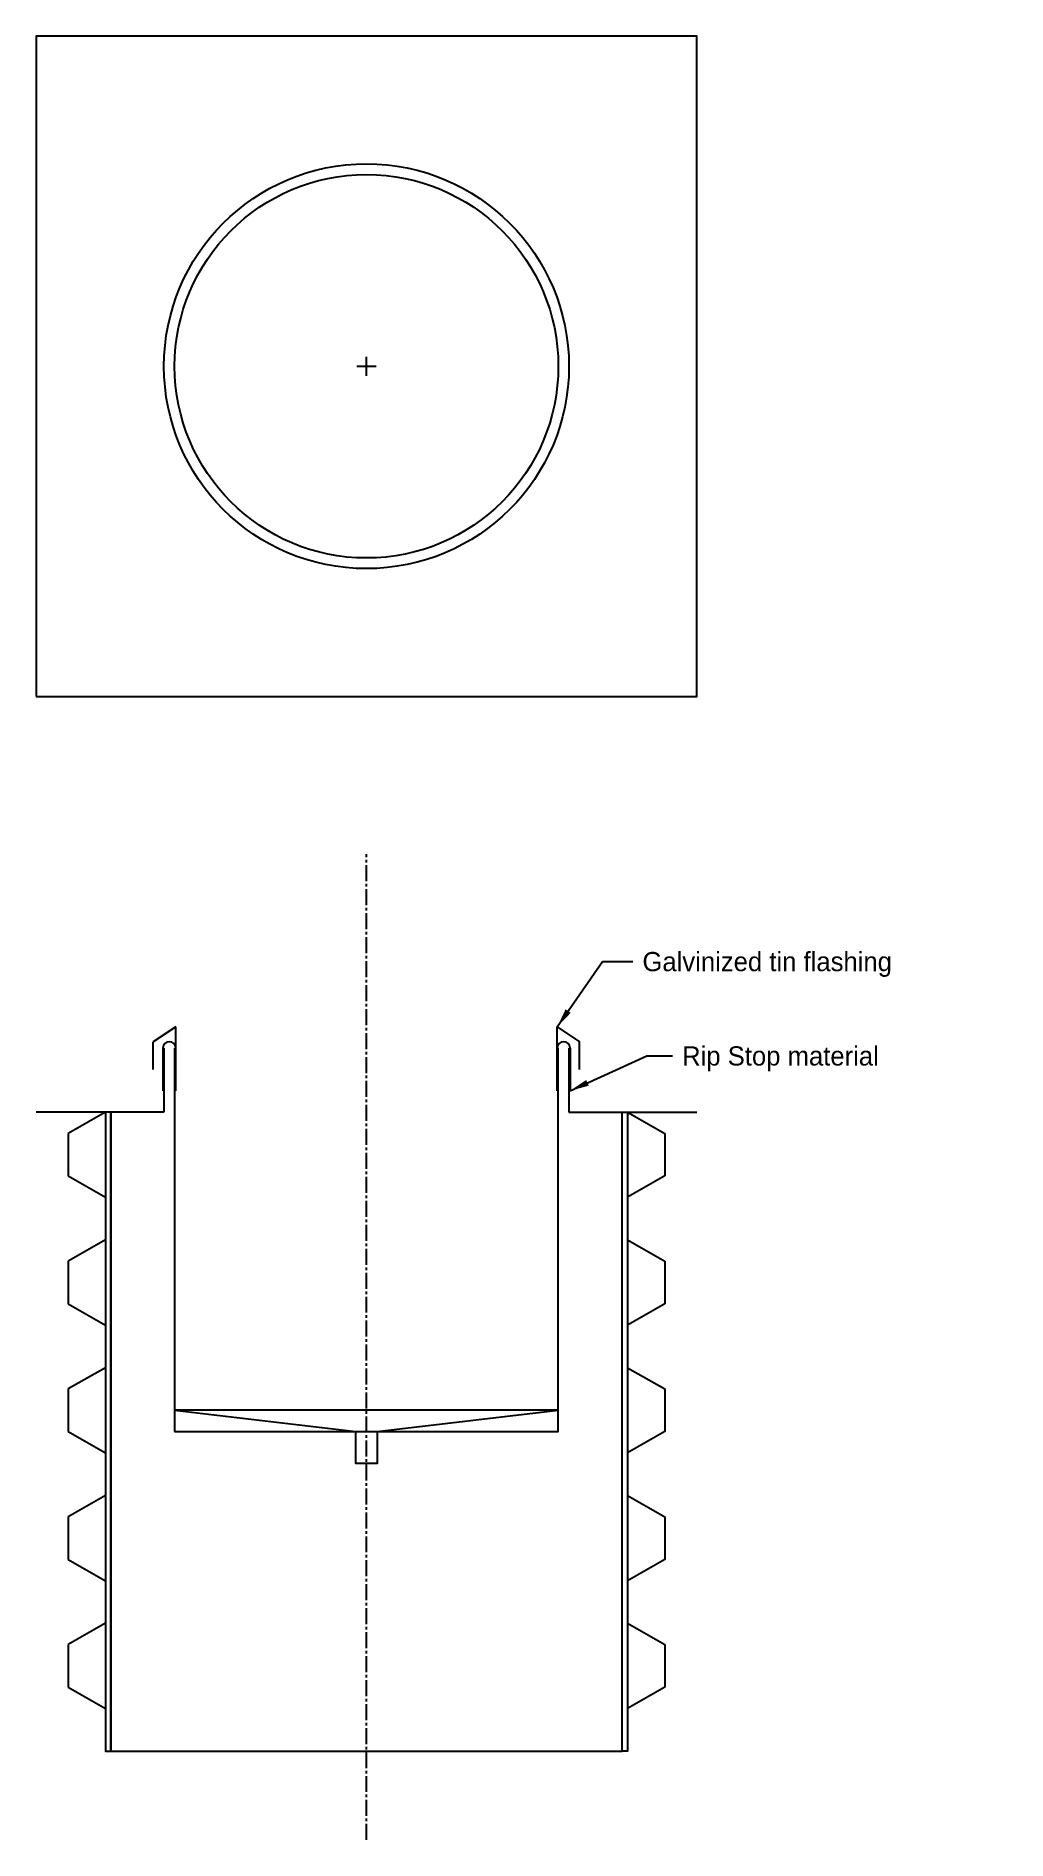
# Model space of a CAD drawing. Header units: inches. Extents: x 6.9 to 52.5, y -28.5 to 56.2.
import ezdxf

# ---------------------------------------------------------------- set-up
doc = ezdxf.new("R2010")
doc.units = ezdxf.units.IN
doc.header["$MEASUREMENT"] = 0
doc.linetypes.add('CENTER2', pattern=[1.125, 0.75, -0.125, 0.125, -0.125])
doc.layers.add('Dems', color=7, linetype='Continuous')
doc.dimstyles.get("Standard").update_dxf_attribs({"dimtxt": 0.18, "dimasz": 0.18, "dimexe": 0.18, "dimexo": 0.0625, "dimgap": 0.09, "dimtad": 0, "dimtih": 1, "dimtoh": 1, "dimdec": 4, "dimzin": 0, "dimdsep": 46, "dimtxsty": 'Standard', "dimcen": 0.09, "dimadec": 0, "dimazin": 0, "dimtfac": 1, "dimtdec": 4, "dimtofl": 0, "dimtmove": 0, "dimatfit": 3, "dimfxl": 0, "dimtolj": 1, "dimtzin": 0, "dimarcsym": 0})

msp = doc.modelspace()

# ---------------------------------------------------------------- linework, layer by layer
msp.add_line((32.904, 5.704), (36.404, 5.704))
at = {"layer": 'Dems'}
for p, q in [((21.954, 40.712), (22.854, 40.712)), ((22.404, 40.262), (22.404, 41.162)), ((12.904, 8.704), (12.904, 5.704)), ((13.404, 8.704), (13.404, -9.296)), ((31.404, -9.296), (31.404, 8.704)), ((31.904, 8.704), (31.904, 5.704)), ((12.904, 5.704), (6.904, 5.704)), ((10.154, 5.704), (8.404, 4.704)), ((10.404, 5.704), (10.404, -24.296)), ((31.904, 5.704), (37.904, 5.704)), ((34.654, 5.704), (36.404, 4.704)), ((8.404, 4.704), (8.404, 2.704)), ((36.404, 4.704), (36.404, 2.704)), ((8.404, 2.704), (10.154, 1.704)), ((36.404, 2.704), (34.654, 1.704)), ((10.154, 1.704), (10.154, -0.296)), ((10.154, 1.704), (10.154, -0.296)), ((34.654, 1.704), (34.654, -0.296)), ((10.154, -0.296), (8.404, -1.296)), ((34.654, -0.296), (36.404, -1.296)), ((8.404, -1.296), (8.404, -3.296)), ((36.404, -1.296), (36.404, -3.296)), ((8.404, -3.296), (10.154, -4.296)), ((36.404, -3.296), (34.654, -4.296)), ((10.154, -4.296), (10.154, -6.296)), ((34.654, -4.296), (34.654, -6.296)), ((10.154, -6.296), (8.404, -7.296)), ((34.654, -6.296), (36.404, -7.296)), ((8.404, -7.296), (8.404, -9.296)), ((36.404, -7.296), (36.404, -9.296)), ((13.404, -8.296), (21.904, -9.296)), ((22.904, -9.296), (31.404, -8.296)), ((8.404, -9.296), (10.154, -10.296)), ((13.404, -9.296), (31.404, -9.296)), ((21.904, -9.296), (22.904, -9.296)), ((36.404, -9.296), (34.654, -10.296)), ((10.154, -10.296), (10.154, -12.296)), ((34.654, -10.296), (34.654, -12.296)), ((10.154, -12.296), (8.404, -13.296)), ((34.654, -12.296), (36.404, -13.296)), ((8.404, -13.296), (8.404, -15.296)), ((36.404, -13.296), (36.404, -15.296)), ((8.404, -15.296), (10.154, -16.296)), ((36.404, -15.296), (34.654, -16.296)), ((10.154, -16.296), (10.154, -18.296)), ((34.654, -16.296), (34.654, -18.296)), ((10.154, -18.296), (8.404, -19.296)), ((34.654, -18.296), (36.404, -19.296)), ((8.404, -19.296), (8.404, -21.296)), ((36.404, -19.296), (36.404, -21.296)), ((8.404, -21.296), (10.154, -22.296)), ((36.404, -21.296), (34.654, -22.296)), ((10.154, -22.296), (10.154, -24.296)), ((34.654, -22.296), (34.654, -24.296)), ((10.404, -24.296), (34.404, -24.296))]:
    msp.add_line(p, q, dxfattribs=at)
at = {"layer": 'Dems', "linetype": 'CENTER2'}
msp.add_line((22.404, -28.463), (22.404, 17.804), dxfattribs=at)
at = {"layer": 'Dems', "color": 3}
for p, q in [((13.454, 9.704), (12.404, 9.004)), ((13.454, 6.704), (13.454, 9.704)), ((31.354, 6.704), (31.354, 9.704)), ((31.354, 9.704), (32.404, 9.004)), ((12.404, 7.704), (12.404, 9.004)), ((32.404, 7.704), (32.404, 9.004))]:
    msp.add_line(p, q, dxfattribs=at)
at = {"layer": 'Dems', "color": 1}
for p, q in [((12.854, 8.704), (12.854, 6.704)), ((13.454, 6.704), (13.454, 8.704)), ((31.354, 6.704), (31.354, 8.704)), ((31.954, 8.704), (31.954, 6.704))]:
    msp.add_line(p, q, dxfattribs=at)
at = {"layer": 'Dems'}
for points in [[(6.904, 25.212), (37.904, 25.212), (37.904, 56.212), (6.904, 56.212)], [(10.404, 5.704), (10.154, 5.704), (10.154, -24.296), (10.404, -24.296)], [(34.404, 5.704), (34.654, 5.704), (34.654, -24.296), (34.404, -24.296)], [(13.404, -9.296), (31.404, -9.296), (31.404, -8.296), (13.404, -8.296)], [(21.904, -9.296), (22.904, -9.296), (22.904, -10.796), (21.904, -10.796)]]:
    msp.add_lwpolyline(points, close=True, dxfattribs=at)
for radius in [9.5, 9]:
    msp.add_circle((22.404, 40.712), radius, dxfattribs=at)
at = {"layer": 'Dems', "color": 1}
for centre in [(13.154, 8.704), (31.654, 8.704)]:
    msp.add_arc(centre, 0.3, 0, 180, dxfattribs=at)

# ---------------------------------------------------------------- texts
at = {"layer": 'Dems', "char_height": 0.9, "attachment_point": 1}
for s, insert, width in [('\\A1;Galvinized tin flashing', (35.351, 13.217), 19.4146), ('\\A1;Rip Stop material', (37.211, 8.788), 15.48594)]:
    msp.add_mtext(s, dxfattribs=dict(at, insert=insert, width=width))

# ---------------------------------------------------------------- leaders
at = {"layer": 'Dems', "annotation_type": 0, "has_hookline": 1, "hookline_direction": 0}
for points, text_width in [([(31.354, 9.704), (33.473, 12.767), (34.901, 12.767)], 17.1), ([(31.954, 6.704), (35.558, 8.338), (36.761, 8.338)], 13.35)]:
    msp.add_leader(points, dimstyle='Standard', override={"dimscale": 5, "dimgap": 0.09, "dimtad": 0}, dxfattribs=dict(at, text_width=text_width))

doc.saveas('drawing.dxf')
